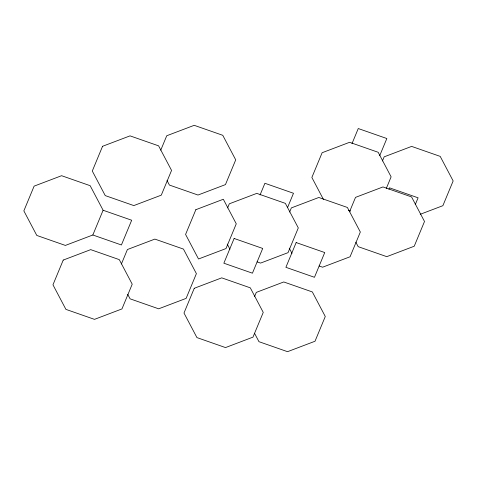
<?xml version="1.0" encoding="UTF-8"?>
<svg xmlns="http://www.w3.org/2000/svg" width="477" height="477" viewBox="0 0 477 477"><rect width="100%" height="100%" fill="white"/><g stroke="black" fill="none" stroke-linecap="round" stroke-linejoin="round"><path stroke-width="0.72" d="M92.836 234.988L103.104 210.25L90.159 185.69L61.587 175.703L34.117 186.137L23.85 210.882L36.795 235.441L65.373 245.428L92.836 234.988L121.414 244.975L131.682 220.231L103.104 210.25M160.749 150.189L166.735 135.754L194.205 125.32L222.777 135.307L235.721 159.861L225.454 184.605L197.991 195.039L169.413 185.058L167.028 180.533M121.414 263.966L127.407 249.531L154.87 239.096L183.448 249.083L196.393 273.637L186.125 298.381L158.656 308.816L130.084 298.829L127.699 294.309M227.601 207.93L229.312 203.81L256.775 193.376L285.353 203.363L298.298 227.917L288.03 252.661L260.567 263.095L257.079 261.879M260.06 194.962L264.908 183.281L293.486 193.268L287.494 207.698M254.581 296.515L256.292 292.395L283.755 281.961L312.334 291.942L325.278 316.501L315.011 341.246L287.542 351.68L258.969 341.693L254.539 333.292M289.634 212.038L291.346 207.912L318.815 197.478L347.387 207.465L360.332 232.025L350.064 256.769L322.601 267.203L319.113 265.981M351.984 143.66L358.257 128.54L386.835 138.527L379.704 155.711M349.528 211.806L355.52 197.371L382.983 186.936L411.562 196.923L424.506 221.477L414.239 246.221L386.769 256.656L358.197 246.669L355.812 242.149M382.453 160.964L384.164 156.838L411.627 146.403L440.205 156.39L453.15 180.944L442.883 205.688L420.225 214.298M386.269 188.528L391.116 176.842L378.172 152.282L349.593 142.295L322.13 152.729L311.863 177.474L323.442 199.446M388.94 189.202L389.512 187.825L418.09 197.812L415.234 204.687M348.502 210.315L350.595 211.043M289.253 248.165L291.978 253.335M227.219 244.063L229.944 249.232M102.561 146.296L92.294 171.04L105.244 195.6L133.816 205.587L161.286 195.153L171.553 170.408L158.602 145.849L130.03 135.862L102.561 146.296M63.232 260.072L52.965 284.817L65.909 309.376L94.488 319.363L121.951 308.929L132.218 284.185L119.274 259.625L90.702 249.638L63.232 260.072M195.85 209.689L185.583 234.434L198.527 258.993L225.997 248.559L236.264 223.814L223.319 199.255L195.85 209.689M194.258 288.287L183.991 313.031L196.935 337.591L225.508 347.578L252.977 337.138L263.244 312.399L250.3 287.84L221.722 277.852L194.258 288.287M234.124 238.464L223.856 263.203L252.434 273.19L262.702 248.445L234.124 238.464M296.163 242.566L285.896 267.311L314.468 277.298L324.736 252.554L296.163 242.566"/></g></svg>
